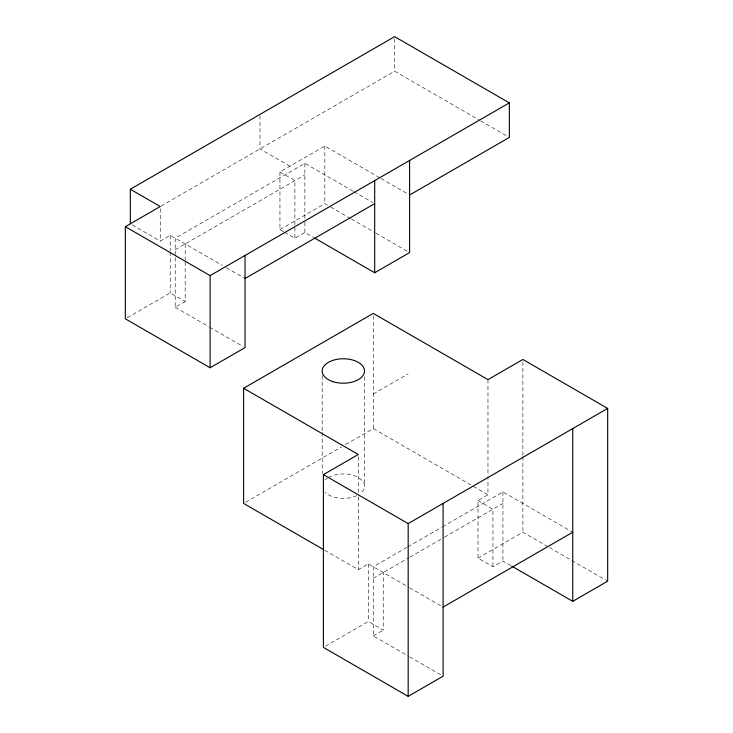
<?xml version="1.0" encoding="UTF-8"?>
<svg xmlns="http://www.w3.org/2000/svg" width="733" height="733" viewBox="0 0 733 733"><rect width="100%" height="100%" fill="white"/><g stroke="black" fill="none" stroke-linecap="round" stroke-linejoin="round"><path stroke-width="0.55" stroke-dasharray="3.67 2.75" d="M161.013 206.092L394.638 71.202L479.675 120.294M132.252 224.921L160.252 241.075L170.221 235.32L222.411 265.447M283.68 231.72L279.942 229.566L279.942 171.98L324.82 146.059L380.024 177.936M353.059 191.157L304.873 163.34L175.205 238.198L175.205 256.495M175.205 249.715L304.873 174.857M127.285 317.691L170.221 292.907L185.183 301.547L185.183 260.893M279.942 229.566L324.82 203.646L329.749 206.495M175.205 257.622L175.205 307.301L185.183 301.547M284.615 232.26L294.895 238.198L304.873 232.443L313.724 237.547M373.271 394.024L408.18 373.867M245.582 502.297L341.596 446.864M345.555 444.574L373.271 428.576L487.967 494.802L487.967 476.551M324.692 550.254L358.309 569.66L368.278 563.906L408.666 587.225M510.8 565.564L502.93 561.02L492.961 566.783L477.998 558.143L477.998 500.557L487.967 494.802M406.925 547.349L373.271 566.783L373.271 635.887L408.666 656.328M407.914 546.781L441.568 527.348M442.558 526.78L502.93 491.916L571.767 531.663M373.271 578.3L408.941 557.703M409.93 557.135L443.538 537.729M444.528 537.161L502.93 503.434M325.351 646.277L368.278 621.492L383.24 630.123L383.24 572.537M477.998 558.143L522.886 532.231L548.513 547.029M373.271 635.887L383.24 630.123M480.665 120.872L507.364 136.283M381.013 178.504L409.6 195.015M354.039 191.725L372.721 202.51M289.911 166.217L259.986 148.946L259.986 114.394M279.942 171.98L294.895 180.611L294.895 238.198M330.739 207.063L350.456 218.443M351.437 219.02L375.094 232.673M376.084 233.25L409.6 252.601M226.341 267.719L244.043 277.944M175.205 307.301L208.639 326.606M209.629 327.175L243.063 346.48M477.998 500.557L492.961 509.197L492.961 566.783M549.503 547.597L607.666 581.177M409.655 587.793L443.089 607.089M409.655 656.896L443.089 676.192M522.886 361.763L522.886 455.578M522.886 456.723L522.886 532.231M502.93 491.916L502.93 561.02M487.967 379.63L487.967 475.415M394.638 38.876L394.638 71.202M373.271 315.676L373.271 428.576M368.278 563.906L368.278 621.492M364.503 376.689L364.503 486.162M358.309 456.769L358.309 495.545M358.309 496.681L358.309 569.66M324.82 146.059L324.82 203.646M322.19 375.553L322.19 431.425M322.19 432.571L322.19 473.619M304.873 163.34L304.873 221.146M304.873 222.282L304.873 232.443M185.183 243.961L185.183 259.766M170.221 235.32L170.221 251.126M170.221 252.253L170.221 292.907M160.252 208.758L160.252 241.075M328.384 477.522A21.156 12.214 0 0 1 357.301 476.981A21.156 12.214 0 0 1 360.132 493.602M356.659 495.655A21.156 12.214 0 0 1 325.021 492.274M325.021 480.051A21.156 12.214 0 0 1 327.44 478.108"/><path stroke-width="1.1" d="M130.327 223.803L130.327 189.251L394.638 36.65L509.343 102.877L509.343 137.428L409.6 195.015M245.033 255.478L245.033 347.616L210.114 367.764L125.334 318.818L125.334 226.68L160.252 206.523L130.327 189.251M125.334 226.68L210.114 275.626L509.343 102.877M245.033 278.513L374.691 203.646M314.704 238.115L374.691 272.749L409.6 252.601L409.6 160.463M323.702 549.677L243.603 503.434L243.603 388.27L373.271 313.403L487.967 379.63L522.886 359.472L607.666 408.418L607.666 581.177L572.748 601.335L511.781 566.133M443.089 503.434L443.089 676.192L408.18 696.35L323.4 647.404L323.4 474.645L358.309 454.487L243.603 388.27M323.4 474.645L408.18 523.591L607.666 408.418M443.089 607.089L572.748 532.231M572.748 428.576L572.748 601.335M408.18 523.591L408.18 696.35M374.691 180.611L374.691 272.749M210.114 275.626L210.114 367.764M332.764 381.572A21.156 12.214 0 0 0 364.503 370.99A21.156 12.214 0 0 0 332.764 360.407A21.156 12.214 0 0 0 332.764 381.572"/></g></svg>
